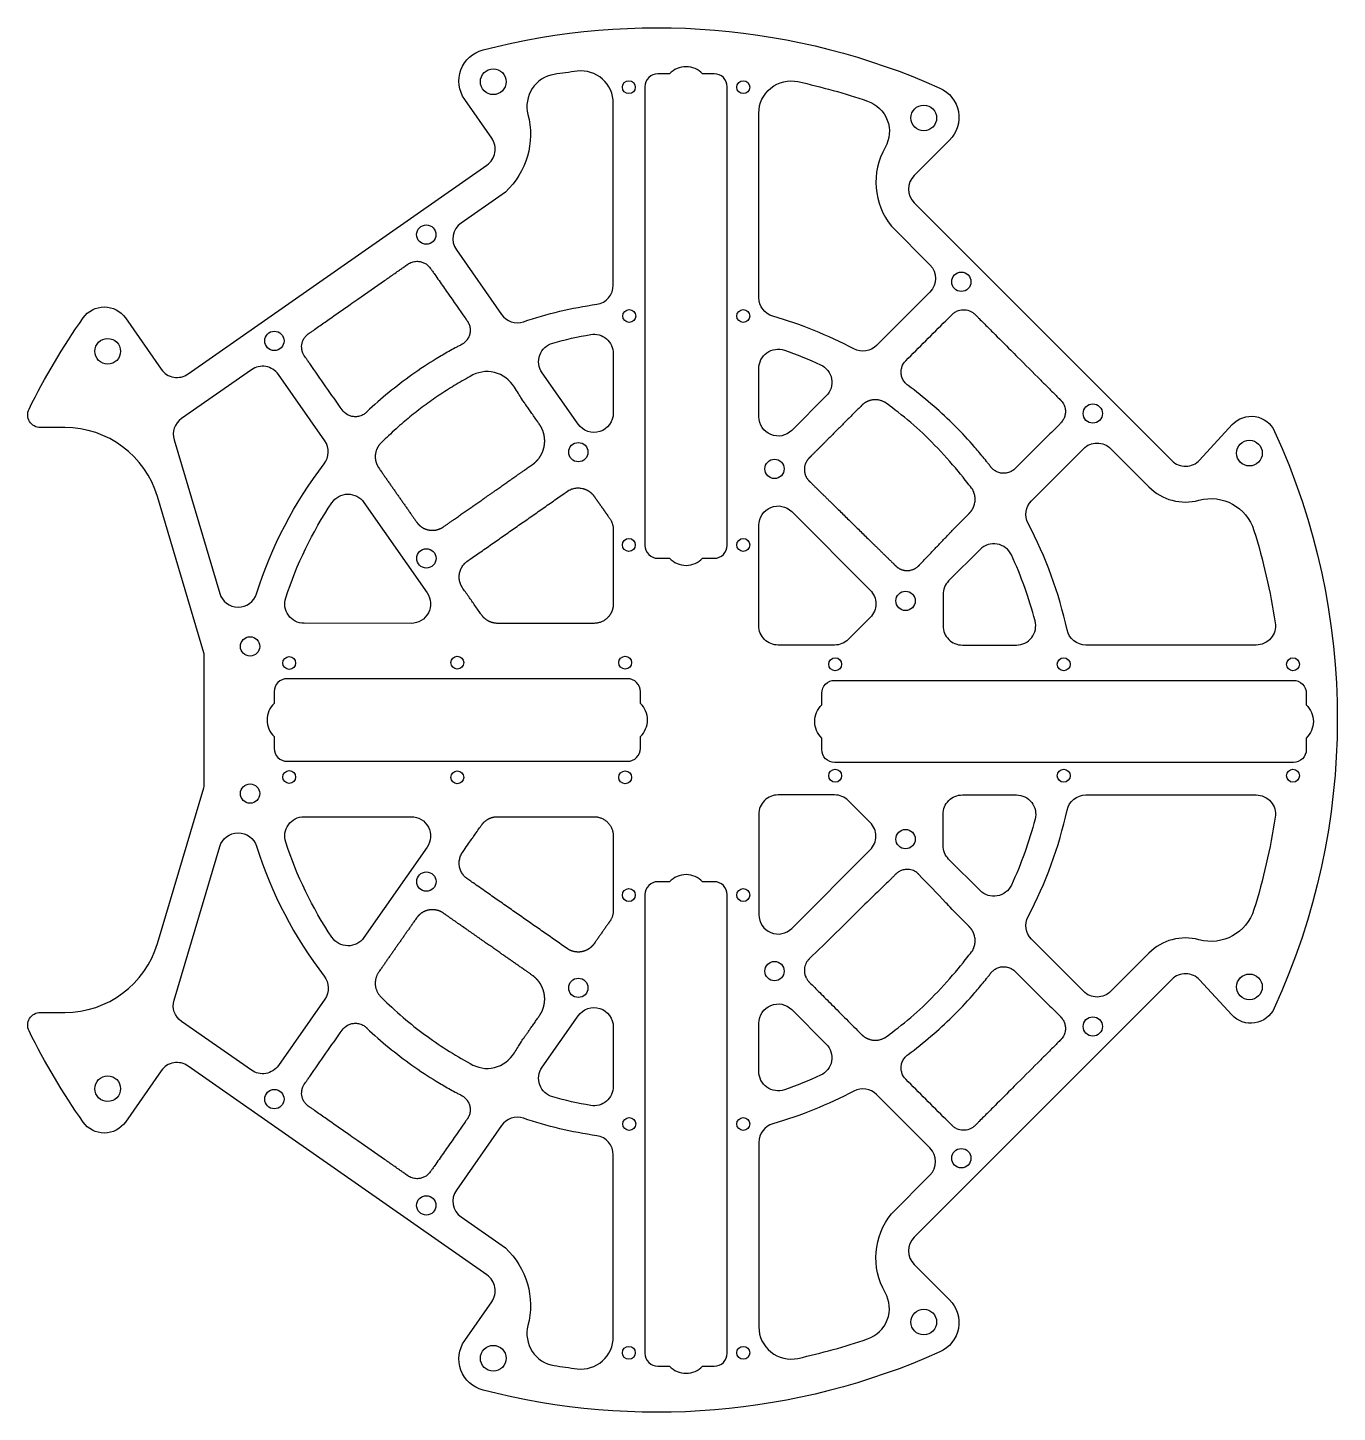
# Model space of a CAD drawing. Header units: millimetres. Extents: x -93 to 111, y -53 to 163.
import ezdxf

# ---------------------------------------------------------------- set-up
doc = ezdxf.new("R2010")
doc.units = ezdxf.units.MM
doc.layers.get('0').update_dxf_attribs({"linetype": 'CONTINUOUS'})

msp = doc.modelspace()

# ---------------------------------------------------------------- linework, layer by layer
for p, q in [((-33.1, 86.99), (-33.1, 86.99)), ((36.88, 6.16), (36.82, 6.21))]:
    msp.add_line(p, q)
for points in [[(-65.21, 44.84), (-65.22, 65.14, 0.072336), (-65.26, 65.42), (-72.48, 89.7, 0.331868), (-86.86, 100.42), (-90.64, 100.42, -0.55659), (-92.43, 103.31, -0.037848), (-84.02, 117.46, -0.520423), (-77.46, 117.45), (-71.9, 109.49, 0.414234), (-67.72, 108.75), (-44.51, 124.97), (-21.31, 141.2, 0.414232), (-20.57, 145.37), (-24.77, 151.38, -0.52292), (-21.92, 159.08, -0.170149), (49.02, 153.16, -0.525806), (50.52, 145.06), (45.04, 139.59, 0.414154), (45.04, 135.35), (85.04, 95.29, 0.426632), (89.37, 95.38), (94.44, 100.89, -0.536354), (101.02, 99.84, -0.217995), (100.95, 10.25, -0.535853), (94.37, 9.2), (89.37, 14.64, 0.426632), (85.04, 14.73), (45.04, -25.33, 0.414154), (45.04, -29.57), (50.52, -35.04, -0.525806), (49.02, -43.14, -0.170149), (-21.92, -49.06, -0.52292), (-24.77, -41.36), (-20.57, -35.36, 0.414232), (-21.31, -31.18), (-44.51, -14.95), (-67.72, 1.27, 0.414234), (-71.9, 0.53), (-77.46, -7.43, -0.520423), (-84.02, -7.44, -0.037848), (-92.43, 6.71, -0.55659), (-90.64, 9.6), (-86.86, 9.6, 0.331868), (-72.48, 20.32), (-65.29, 44.49, 0.088018)], [(-26.06, 128.01), (-19.06, 117.99, 0.33268), (-15.65, 116.87, -0.044975), (-4.26, 119.58, 0.372615), (-1.69, 122.55), (-1.69, 150.81, 0.450512), (-7.3, 155.77, 0.008906), (-10.89, 155.27, 0.442964), (-14.94, 149.07, -0.275449), (-18.44, 137), (-25.32, 132.19, 0.414163)], [(13.99, 155.37), (12.18, 155.37, 0.427806), (7.04, 155.37), (5.23, 155.37, 0.414214), (3.23, 153.37), (3.23, 82.13, 0.414214), (5.23, 80.13), (7.04, 80.13, 0.427806), (12.18, 80.13), (13.99, 80.13, 0.414214), (15.99, 82.13), (15.99, 153.37, 0.414214)], [(23.09, 117.72, -0.334512), (20.91, 120.61), (20.91, 149.26, -0.47933), (26.99, 154.15, -0.027609), (37.79, 151.13, -0.471218), (40.53, 143.92, 0.308082), (41.5, 131.71), (47.49, 125.72, -0.413762), (47.49, 121.48), (39.2, 113.17, -0.329825), (35.67, 112.64, 0.052186)], [(-5.2, 114.87, -0.465095), (-1.69, 111.92), (-1.69, 102.67, -0.73356), (-7.15, 100.95), (-12.74, 108.95, -0.517738), (-11.08, 113.56, -0.024833)], [(20.91, 109.6, -0.515227), (24.89, 112.44, -0.02495), (30.51, 110.18, -0.521671), (31.38, 105.33), (26.04, 99.99, -0.668489), (20.91, 102.11)], [(-46.5, 98.35), (-53.71, 108.67, 0.414262), (-57.89, 109.41), (-68.76, 101.82, 0.323002), (-69.91, 98.5), (-62.82, 74.67, 0.739802), (-57.09, 74.63, -0.08792), (-46.58, 94.8, 0.327381)], [(101.11, 70.1, -0.45937), (98.15, 66.65), (71.71, 66.65, -0.352419), (68.78, 69, 0.067842), (62.73, 85.54, -0.328888), (63.26, 89.06), (71.32, 97.14, -0.414666), (75.57, 97.15), (81.5, 91.21, 0.269565), (89.27, 89.14, -0.404475), (97.81, 84.46, -0.037224)], [(-49.72, 70.04, -0.510088), (-52.57, 73.97, -0.067971), (-45.39, 88.75, -0.528023), (-40.43, 88.8), (-30.61, 74.74, -0.60621), (-33.07, 70.02), (-33.07, 70.02)], [(38.21, 75.18, -0.414214), (38.21, 70.93), (34.8, 67.52, -0.198734), (32.68, 66.65), (23.91, 66.65, -0.414214), (20.91, 69.65), (20.91, 85.25, -0.668427), (26.04, 87.37)], [(52.52, 66.65), (60.92, 66.65, 0.491192), (63.82, 70.4, 0.04495), (60.13, 80.65, 0.521204), (55.29, 81.5), (50.39, 76.6, 0.19869), (49.52, 74.48), (49.52, 69.65, 0.414214)], [(2.52, 50.6), (2.52, 52.44, 0.427806), (2.52, 57.58), (2.52, 59.42, 0.414214), (0.52, 61.42), (-52.36, 61.42, 0.414214), (-54.36, 59.42), (-54.36, 57.58, 0.427806), (-54.36, 52.44), (-54.36, 50.6, 0.414214), (-52.36, 48.6), (0.52, 48.6, 0.414214)], [(105.93, 50.41, -0.414214), (103.93, 48.41), (32.69, 48.41, -0.414214), (30.69, 50.41), (30.69, 52.21, -0.427806), (30.69, 57.36), (30.69, 59.17, -0.414214), (32.69, 61.17), (103.93, 61.17, -0.414214), (105.93, 59.17), (105.93, 57.36, -0.427806), (105.93, 52.21)], [(26.04, 22.65), (38.21, 34.84, 0.414214), (38.21, 39.09), (34.8, 42.5, 0.198734), (32.68, 43.37), (23.91, 43.37, 0.414214), (20.91, 40.37), (20.91, 24.77, 0.668427)], [(50.39, 33.42, -0.19869), (49.52, 35.54), (49.52, 40.37, -0.414214), (52.52, 43.37), (60.92, 43.37, -0.491192), (63.82, 39.62, -0.04495), (60.13, 29.37, -0.521204), (55.29, 28.51)], [(68.78, 41.02, -0.352419), (71.71, 43.37), (98.15, 43.37, -0.45937), (101.11, 39.92, -0.037224), (97.81, 25.56, -0.404475), (89.27, 20.88, 0.269565), (81.5, 18.81), (75.57, 12.87, -0.414666), (71.32, 12.87), (63.26, 20.96, -0.328888), (62.73, 24.48, 0.067842)], [(-45.39, 21.27, -0.067971), (-52.57, 36.04, -0.510088), (-49.72, 39.98), (-33.07, 39.99, -0.606834), (-30.61, 35.28), (-40.43, 21.22, -0.528023)], [(-46.58, 15.22, -0.327381), (-46.5, 11.67), (-53.71, 1.35, -0.414262), (-57.89, 0.61), (-68.76, 8.2, -0.323002), (-69.91, 11.52), (-62.82, 35.35, -0.739802), (-57.09, 35.39, 0.08792)], [(13.99, 29.89), (12.18, 29.89, 0.427806), (7.04, 29.89), (5.23, 29.89, 0.414214), (3.23, 27.89), (3.23, -43.35, 0.414214), (5.23, -45.35), (7.04, -45.35, 0.427806), (12.18, -45.35), (13.99, -45.35, 0.414214), (15.99, -43.35), (15.99, 27.89, 0.414214)], [(20.91, 7.91, -0.668489), (26.04, 10.03), (31.38, 4.68, -0.521671), (30.51, -0.16, -0.02495), (24.89, -2.42, -0.515227), (20.91, 0.42)], [(-1.69, -1.9, -0.465095), (-5.2, -4.85, -0.024833), (-11.08, -3.54, -0.517738), (-12.74, 1.07), (-7.15, 9.07, -0.73356), (-1.69, 7.35)], [(40.53, -33.9, -0.308082), (41.5, -21.69), (47.49, -15.7, 0.413762), (47.49, -11.46), (39.2, -3.15, 0.329825), (35.67, -2.62, -0.052186), (23.09, -7.7, 0.334512), (20.91, -10.59), (20.91, -39.24, 0.47933), (26.99, -44.13, 0.027609), (37.79, -41.11, 0.471218)], [(-18.44, -26.98, -0.275449), (-14.94, -39.05, 0.442964), (-10.89, -45.25, 0.008906), (-7.3, -45.75, 0.450512), (-1.69, -40.79), (-1.69, -12.53, 0.372615), (-4.26, -9.56, -0.044975), (-15.65, -6.85, 0.33268), (-19.06, -7.97), (-26.06, -17.99, 0.414163), (-25.32, -22.17)]]:
    msp.add_lwpolyline(points, format="xyb", close=True)
for centre, radius in [((-20.33, 154.14), 2), ((0.73, 153.29), 1), ((18.49, 153.29), 1), ((46.53, 148.51), 2), ((-30.73, 130.39), 1.5), ((52.36, 123.07), 1.5), ((0.79, 117.75), 1), ((18.49, 117.75), 1), ((-80.21, 112.27), 2), ((-54.33, 113.89), 1.5), ((72.78, 102.61), 1.5), ((-7.12, 96.61), 1.5), ((97.1, 96.46), 2), ((23.35, 94.01), 1.5), ((0.73, 82.2), 1), ((18.49, 82.2), 1), ((-30.72, 80.11), 1.5), ((43.7, 73.51), 1.5), ((-58.1, 66.44), 1.5), ((-52.02, 63.86), 1), ((-25.92, 63.92), 1), ((0.16, 63.92), 1), ((32.77, 63.67), 1), ((68.27, 63.67), 1), ((103.86, 63.67), 1), ((32.77, 46.35), 1), ((68.27, 46.35), 1), ((103.86, 46.35), 1), ((-52.02, 46.15), 1), ((-25.92, 46.1), 1), ((0.16, 46.1), 1), ((-58.1, 43.58), 1.5), ((43.7, 36.51), 1.5), ((-30.72, 29.91), 1.5), ((0.73, 27.82), 1), ((18.49, 27.82), 1), ((23.35, 16.01), 1.5), ((97.1, 13.56), 2), ((-7.12, 13.41), 1.5), ((72.78, 7.41), 1.5), ((-80.21, -2.25), 2), ((-54.33, -3.87), 1.5), ((0.79, -7.73), 1), ((18.49, -7.73), 1), ((52.36, -13.05), 1.5), ((-30.73, -20.37), 1.5), ((46.53, -38.49), 2), ((-20.33, -44.12), 2), ((0.73, -43.27), 1), ((18.49, -43.27), 1)]:
    msp.add_circle(centre, radius)
for centre, start, end in [((-21.3, 104.19), 30.6225, 122.3195), ((-21.3, 5.83), 237.6805, 329.3775)]:
    msp.add_arc(centre, 4.93, start, end)
for points, knots in [([(-41.36, 120.36), (-41.77, 120.08), (-42.17, 119.8), (-43.66, 118.76), (-44.75, 118), (-46.37, 116.86), (-46.92, 116.48), (-47.73, 115.91), (-48, 115.72), (-48.41, 115.43), (-48.55, 115.34), (-48.75, 115.2), (-48.82, 115.15), (-48.92, 115.08), (-48.95, 115.05), (-49, 115.02), (-49.02, 115), (-49.03, 115), (-49.04, 114.99), (-49.06, 114.98), (-49.07, 114.97), (-49.1, 114.95), (-49.12, 114.93), (-49.25, 114.83), (-49.36, 114.73), (-49.51, 114.56), (-49.56, 114.5), (-49.79, 114.18), (-49.94, 113.88), (-50.1, 113.22), (-50.11, 112.88), (-50.03, 112.36), (-49.97, 112.17), (-49.87, 111.91), (-49.83, 111.83), (-49.76, 111.71), (-49.74, 111.67), (-49.7, 111.61), (-49.69, 111.59), (-49.67, 111.57), (-49.67, 111.56), (-49.66, 111.54), (-49.65, 111.54), (-49.65, 111.53), (-49.65, 111.53), (-49.65, 111.53), (-49.64, 111.53), (-49.64, 111.52), (-49.65, 111.53), (-49.57, 111.42), (-49.51, 111.33), (-49.35, 111.11), (-49.26, 110.97), (-49.05, 110.68), (-48.94, 110.52), (-47.16, 107.97), (-45.48, 105.57), (-43.81, 103.17), (-43.59, 102.87), (-43.29, 102.59), (-42.78, 102.32), (-42.61, 102.25), (-42.26, 102.15), (-42.08, 102.12), (-41.69, 102.1), (-41.47, 102.11), (-41.03, 102.2), (-40.8, 102.28), (-40.49, 102.45), (-40.39, 102.51), (-40.26, 102.61), (-40.21, 102.64), (-40.14, 102.7), (-40.12, 102.71), (-40.09, 102.74), (-40.08, 102.75), (-40.07, 102.77), (-40.06, 102.77), (-40.05, 102.78), (-40.05, 102.78), (-40.05, 102.78), (-40.04, 102.79), (-40.04, 102.79), (-40.04, 102.79), (-40.04, 102.79), (-40.04, 102.79), (-40.04, 102.79), (-40.03, 102.8), (-40, 102.83), (-39.97, 102.86), (-37.76, 104.94), (-35.42, 106.86), (-31.72, 109.49), (-30.46, 110.32), (-28.53, 111.5), (-27.88, 111.88), (-26.9, 112.44), (-26.57, 112.62), (-26.07, 112.89), (-25.91, 112.98), (-25.66, 113.11), (-25.57, 113.15), (-25.45, 113.22), (-25.41, 113.24), (-25.35, 113.27), (-25.33, 113.28), (-25.28, 113.31), (-25.26, 113.32), (-25.26, 113.32), (-25.26, 113.32), (-25.25, 113.32), (-25.25, 113.32), (-25.25, 113.33), (-25.24, 113.33), (-25.23, 113.33), (-25.23, 113.34), (-25.21, 113.34), (-25.2, 113.35), (-25.15, 113.38), (-25.11, 113.4), (-24.91, 113.53), (-24.77, 113.65), (-24.57, 113.84), (-24.51, 113.91), (-24.33, 114.15), (-24.22, 114.32), (-24.05, 114.69), (-23.99, 114.88), (-23.91, 115.33), (-23.9, 115.6), (-23.96, 116.07), (-24.01, 116.26), (-24.12, 116.54), (-24.17, 116.63), (-24.24, 116.76), (-24.26, 116.81), (-24.3, 116.87), (-24.31, 116.89), (-24.33, 116.92), (-24.34, 116.93), (-24.35, 116.95), (-24.35, 116.95), (-24.36, 116.96), (-24.36, 116.96), (-24.36, 116.96), (-24.36, 116.97), (-24.36, 116.97), (-24.36, 116.97), (-24.37, 116.97), (-24.38, 116.98), (-24.4, 117.02), (-24.42, 117.05), (-24.48, 117.13), (-24.51, 117.18), (-24.6, 117.3), (-24.65, 117.38), (-25.61, 118.74), (-26.51, 120.03), (-27.86, 121.96), (-28.31, 122.61), (-28.98, 123.57), (-29.21, 123.89), (-29.54, 124.38), (-29.66, 124.54), (-29.82, 124.78), (-29.88, 124.86), (-29.97, 124.98), (-29.99, 125.02), (-30.04, 125.08), (-30.05, 125.1), (-30.08, 125.14), (-30.1, 125.18), (-30.11, 125.18), (-30.11, 125.18), (-30.11, 125.19), (-30.11, 125.19), (-30.11, 125.19), (-30.12, 125.2), (-30.18, 125.29), (-30.25, 125.37), (-30.36, 125.49), (-30.4, 125.53), (-30.58, 125.7), (-30.73, 125.81), (-30.98, 125.96), (-31.06, 126), (-31.32, 126.11), (-31.5, 126.17), (-31.85, 126.24), (-32.03, 126.25), (-32.46, 126.24), (-32.71, 126.2), (-33.06, 126.08), (-33.17, 126.04), (-33.33, 125.95), (-33.39, 125.92), (-33.46, 125.88), (-33.49, 125.86), (-33.53, 125.84), (-33.54, 125.83), (-33.56, 125.82), (-33.56, 125.81), (-33.57, 125.81), (-33.58, 125.8), (-33.58, 125.8), (-33.58, 125.8), (-33.61, 125.78), (-33.62, 125.77), (-33.67, 125.74), (-33.71, 125.71), (-33.84, 125.62), (-33.94, 125.55), (-34.2, 125.37), (-34.38, 125.25), (-34.71, 125.01), (-34.87, 124.9), (-35.3, 124.6), (-35.56, 124.42), (-36.28, 123.91), (-36.74, 123.59), (-38.59, 122.3), (-39.97, 121.33), (-41.36, 120.36)], [-9.501876, -9.501876, -9.501876, -9.501876, -9.343822, -9.343822, -8.918616, -8.918616, -8.706013, -8.706013, -8.599712, -8.599712, -8.546561, -8.546561, -8.519985, -8.519985, -8.506698, -8.506698, -8.500309, -8.500309, -8.49054, -8.49054, -8.470138, -8.470138, -8.437216, -8.437216, -8.253547, -8.253547, -8.161712, -8.161712, -7.778322, -7.778322, -7.394933, -7.394933, -7.162873, -7.162873, -7.046844, -7.046844, -6.988829, -6.988829, -6.959822, -6.959822, -6.945318, -6.945318, -6.938066, -6.938066, -6.93444, -6.93444, -6.932627, -6.932627, -6.930814, -6.930814, -6.920058, -6.920058, -6.903727, -6.903727, -6.884682, -6.884682, -6.59633, -6.59633, -6.59633, -6.132013, -6.132013, -5.912337, -5.912337, -5.69266, -5.69266, -5.431786, -5.431786, -5.154674, -5.154674, -5.016119, -5.016119, -4.946841, -4.946841, -4.912202, -4.912202, -4.894882, -4.894882, -4.886223, -4.886223, -4.881893, -4.881893, -4.879728, -4.879728, -4.878645, -4.878645, -4.878104, -4.878104, -4.877563, -4.877563, -4.876011, -4.876011, -4.738274, -4.738274, -4.669406, -4.669406, -4.634971, -4.634971, -4.617754, -4.617754, -4.609146, -4.609146, -4.604841, -4.604841, -4.602689, -4.602689, -4.601613, -4.601613, -4.600537, -4.600537, -4.599855, -4.599855, -4.596935, -4.596935, -4.592313, -4.592313, -4.58314, -4.58314, -4.571743, -4.571743, -4.509242, -4.509242, -4.289407, -4.289407, -4.179489, -4.179489, -3.937893, -3.937893, -3.696297, -3.696297, -3.377514, -3.377514, -3.13853, -3.13853, -3.019038, -3.019038, -2.959292, -2.959292, -2.929419, -2.929419, -2.914482, -2.914482, -2.907014, -2.907014, -2.90328, -2.90328, -2.901413, -2.901413, -2.900479, -2.900479, -2.899546, -2.899546, -2.895945, -2.895945, -2.89007, -2.89007, -2.88093, -2.88093, -2.725932, -2.725932, -2.648433, -2.648433, -2.609684, -2.609684, -2.590309, -2.590309, -2.580622, -2.580622, -2.575778, -2.575778, -2.573356, -2.573356, -2.570934, -2.570934, -2.569724, -2.569724, -2.566544, -2.566544, -2.560713, -2.560713, -2.428839, -2.428839, -2.362902, -2.362902, -2.138335, -2.138335, -2.026051, -2.026051, -1.804454, -1.804454, -1.582856, -1.582856, -1.290978, -1.290978, -1.14504, -1.14504, -1.07207, -1.07207, -1.035585, -1.035585, -1.017343, -1.017343, -1.008222, -1.008222, -1.003661, -1.003661, -0.999101, -0.999101, -0.993364, -0.993364, -0.979513, -0.979513, -0.942681, -0.942681, -0.876219, -0.876219, -0.813424, -0.813424, -0.712587, -0.712587, -0.535472, -0.535472, 0, 0, 0, 0]), ([(61.1, 111.38), (60.75, 111.73), (60.4, 112.08), (59.12, 113.37), (58.18, 114.3), (56.77, 115.71), (56.31, 116.18), (55.6, 116.88), (55.37, 117.12), (55.02, 117.47), (54.9, 117.59), (54.73, 117.76), (54.67, 117.82), (54.58, 117.91), (54.55, 117.94), (54.51, 117.98), (54.49, 118), (54.48, 118.01), (54.48, 118.01), (54.46, 118.03), (54.45, 118.04), (54.42, 118.07), (54.4, 118.08), (54.28, 118.19), (54.16, 118.28), (53.97, 118.4), (53.9, 118.44), (53.55, 118.61), (53.22, 118.71), (52.55, 118.75), (52.21, 118.7), (51.71, 118.53), (51.53, 118.44), (51.3, 118.29), (51.22, 118.24), (51.12, 118.15), (51.08, 118.12), (51.03, 118.08), (51.02, 118.06), (50.99, 118.04), (50.98, 118.03), (50.97, 118.02), (50.97, 118.02), (50.96, 118.01), (50.96, 118.01), (50.96, 118.01), (50.96, 118.01), (50.95, 118), (50.96, 118.01), (50.87, 117.92), (50.79, 117.84), (50.6, 117.64), (50.48, 117.53), (50.22, 117.27), (50.09, 117.14), (47.88, 114.94), (45.81, 112.87), (43.74, 110.81), (43.48, 110.54), (43.26, 110.2), (43.08, 109.65), (43.04, 109.47), (43.01, 109.1), (43.01, 108.92), (43.05, 108.54), (43.11, 108.32), (43.27, 107.9), (43.39, 107.69), (43.6, 107.42), (43.68, 107.33), (43.8, 107.21), (43.85, 107.17), (43.91, 107.12), (43.93, 107.1), (43.97, 107.07), (43.98, 107.06), (43.99, 107.05), (44, 107.05), (44.01, 107.04), (44.01, 107.04), (44.01, 107.03), (44.02, 107.03), (44.02, 107.03), (44.02, 107.03), (44.02, 107.03), (44.02, 107.03), (44.02, 107.03), (44.03, 107.02), (44.07, 106.99), (44.1, 106.97), (46.53, 105.15), (48.83, 103.18), (52.06, 100), (53.1, 98.9), (54.6, 97.21), (55.08, 96.63), (55.8, 95.76), (56.04, 95.47), (56.39, 95.03), (56.51, 94.88), (56.68, 94.66), (56.74, 94.58), (56.83, 94.47), (56.85, 94.43), (56.9, 94.38), (56.91, 94.36), (56.94, 94.32), (56.96, 94.3), (56.96, 94.3), (56.96, 94.3), (56.96, 94.3), (56.96, 94.3), (56.96, 94.29), (56.97, 94.29), (56.97, 94.28), (56.98, 94.27), (56.99, 94.26), (56.99, 94.25), (57.03, 94.21), (57.07, 94.17), (57.22, 94), (57.36, 93.87), (57.59, 93.72), (57.67, 93.67), (57.93, 93.53), (58.12, 93.45), (58.51, 93.35), (58.71, 93.33), (59.17, 93.32), (59.44, 93.36), (59.89, 93.5), (60.07, 93.59), (60.33, 93.74), (60.41, 93.8), (60.53, 93.89), (60.56, 93.92), (60.62, 93.97), (60.64, 93.99), (60.66, 94.01), (60.67, 94.02), (60.69, 94.04), (60.69, 94.04), (60.7, 94.05), (60.7, 94.05), (60.7, 94.05), (60.7, 94.05), (60.7, 94.05), (60.7, 94.05), (60.71, 94.06), (60.72, 94.07), (60.75, 94.1), (60.78, 94.13), (60.84, 94.19), (60.89, 94.24), (60.99, 94.34), (61.06, 94.41), (62.24, 95.58), (63.35, 96.69), (65.02, 98.36), (65.57, 98.91), (66.41, 99.75), (66.69, 100.02), (67.1, 100.44), (67.24, 100.58), (67.45, 100.79), (67.52, 100.86), (67.62, 100.96), (67.66, 101), (67.71, 101.05), (67.73, 101.07), (67.76, 101.1), (67.8, 101.13), (67.8, 101.13), (67.8, 101.14), (67.8, 101.14), (67.8, 101.14), (67.81, 101.14), (67.81, 101.15), (67.89, 101.23), (67.96, 101.31), (68.06, 101.44), (68.09, 101.49), (68.22, 101.69), (68.31, 101.86), (68.41, 102.13), (68.44, 102.22), (68.5, 102.49), (68.53, 102.67), (68.53, 103.04), (68.52, 103.22), (68.43, 103.64), (68.35, 103.87), (68.17, 104.2), (68.11, 104.3), (68, 104.45), (67.96, 104.49), (67.9, 104.56), (67.88, 104.59), (67.85, 104.62), (67.84, 104.63), (67.82, 104.64), (67.82, 104.65), (67.81, 104.66), (67.81, 104.66), (67.8, 104.67), (67.8, 104.67), (67.78, 104.69), (67.77, 104.7), (67.72, 104.75), (67.69, 104.78), (67.58, 104.89), (67.5, 104.97), (67.27, 105.2), (67.12, 105.35), (66.83, 105.64), (66.69, 105.78), (66.32, 106.15), (66.1, 106.37), (65.48, 107), (65.08, 107.39), (63.49, 108.99), (62.29, 110.18), (61.1, 111.38)], [-9.501876, -9.501876, -9.501876, -9.501876, -9.343822, -9.343822, -8.918616, -8.918616, -8.706013, -8.706013, -8.599712, -8.599712, -8.546561, -8.546561, -8.519985, -8.519985, -8.506698, -8.506698, -8.500309, -8.500309, -8.49054, -8.49054, -8.470138, -8.470138, -8.437216, -8.437216, -8.253547, -8.253547, -8.161712, -8.161712, -7.778322, -7.778322, -7.394933, -7.394933, -7.162873, -7.162873, -7.046844, -7.046844, -6.988829, -6.988829, -6.959822, -6.959822, -6.945318, -6.945318, -6.938066, -6.938066, -6.93444, -6.93444, -6.932627, -6.932627, -6.930814, -6.930814, -6.920058, -6.920058, -6.903727, -6.903727, -6.884682, -6.884682, -6.59633, -6.59633, -6.59633, -6.132013, -6.132013, -5.912337, -5.912337, -5.69266, -5.69266, -5.431786, -5.431786, -5.154674, -5.154674, -5.016119, -5.016119, -4.946841, -4.946841, -4.912202, -4.912202, -4.894882, -4.894882, -4.886223, -4.886223, -4.881893, -4.881893, -4.879728, -4.879728, -4.878645, -4.878645, -4.878104, -4.878104, -4.877563, -4.877563, -4.876011, -4.876011, -4.738274, -4.738274, -4.669406, -4.669406, -4.634971, -4.634971, -4.617754, -4.617754, -4.609146, -4.609146, -4.604841, -4.604841, -4.602689, -4.602689, -4.601613, -4.601613, -4.600537, -4.600537, -4.599855, -4.599855, -4.596935, -4.596935, -4.592313, -4.592313, -4.58314, -4.58314, -4.571743, -4.571743, -4.509242, -4.509242, -4.289407, -4.289407, -4.179489, -4.179489, -3.937893, -3.937893, -3.696297, -3.696297, -3.377514, -3.377514, -3.13853, -3.13853, -3.019038, -3.019038, -2.959292, -2.959292, -2.929419, -2.929419, -2.914482, -2.914482, -2.907014, -2.907014, -2.90328, -2.90328, -2.901413, -2.901413, -2.900479, -2.900479, -2.899546, -2.899546, -2.895945, -2.895945, -2.89007, -2.89007, -2.88093, -2.88093, -2.725932, -2.725932, -2.648433, -2.648433, -2.609684, -2.609684, -2.590309, -2.590309, -2.580622, -2.580622, -2.575778, -2.575778, -2.573356, -2.573356, -2.570934, -2.570934, -2.569724, -2.569724, -2.566544, -2.566544, -2.560713, -2.560713, -2.428839, -2.428839, -2.362902, -2.362902, -2.138335, -2.138335, -2.026051, -2.026051, -1.804454, -1.804454, -1.582856, -1.582856, -1.290978, -1.290978, -1.14504, -1.14504, -1.07207, -1.07207, -1.035585, -1.035585, -1.017343, -1.017343, -1.008222, -1.008222, -1.003661, -1.003661, -0.999101, -0.999101, -0.993364, -0.993364, -0.979513, -0.979513, -0.942681, -0.942681, -0.876219, -0.876219, -0.813424, -0.813424, -0.712587, -0.712587, -0.535472, -0.535472, 0, 0, 0, 0]), ([(36.88, 103.86), (36.48, 103.46), (35.68, 102.66), (34.68, 101.66), (33.88, 100.86), (33.28, 100.26), (32.68, 99.66), (32.09, 99.06), (31.59, 98.56), (31.19, 98.16), (30.89, 97.86), (30.59, 97.56), (30.29, 97.26), (29.99, 96.96), (29.74, 96.71), (29.54, 96.51), (29.39, 96.36), (29.24, 96.21), (29.12, 96.09), (29.02, 95.99), (28.94, 95.91), (28.87, 95.84), (28.81, 95.78), (28.76, 95.73), (28.73, 95.7), (28.71, 95.68), (28.69, 95.66), (28.67, 95.64), (28.65, 95.62), (28.62, 95.59), (28.59, 95.56), (28.56, 95.51), (28.51, 95.46), (28.47, 95.41), (28.42, 95.33), (28.36, 95.24), (28.29, 95.12), (28.22, 95), (28.17, 94.87), (28.12, 94.74), (28.08, 94.61), (28.04, 94.47), (28.01, 94.34), (27.99, 94.2), (27.98, 94.07), (27.98, 93.93), (27.98, 93.82), (27.99, 93.73), (27.99, 93.64), (28.01, 93.48), (28.05, 93.3), (28.11, 93.13), (28.15, 93), (28.21, 92.87), (28.27, 92.75), (28.34, 92.62), (28.4, 92.53), (28.45, 92.45), (28.49, 92.4), (28.53, 92.34), (28.58, 92.29), (28.61, 92.25), (28.65, 92.22), (28.67, 92.19), (28.69, 92.17), (28.71, 92.15), (28.73, 92.13), (28.74, 92.12), (28.77, 92.09), (28.8, 92.06), (28.85, 92.01), (28.91, 91.95), (28.99, 91.88), (29.08, 91.79), (29.2, 91.67), (29.36, 91.51), (29.54, 91.33), (29.73, 91.15), (29.91, 90.97), (30.16, 90.73), (30.46, 90.43), (30.83, 90.07), (31.2, 89.71), (31.57, 89.34), (32.06, 88.86), (32.68, 88.26), (33.42, 87.54), (34.15, 86.81), (34.89, 86.09), (35.63, 85.37), (36.37, 84.64), (37.11, 83.92), (37.84, 83.19), (38.46, 82.59), (38.95, 82.11), (39.32, 81.75), (39.69, 81.39), (40.06, 81.02), (40.43, 80.66), (40.74, 80.36), (40.98, 80.12), (41.17, 79.94), (41.35, 79.76), (41.54, 79.58), (41.69, 79.43), (41.81, 79.31), (41.9, 79.22), (42, 79.13), (42.07, 79.05), (42.14, 78.99), (42.17, 78.95), (42.2, 78.92), (42.22, 78.91), (42.24, 78.89), (42.26, 78.87), (42.28, 78.85), (42.31, 78.82), (42.36, 78.78), (42.41, 78.74), (42.47, 78.7), (42.54, 78.65), (42.64, 78.58), (42.75, 78.51), (42.86, 78.46), (42.98, 78.41), (43.11, 78.35), (43.27, 78.31), (43.4, 78.27), (43.51, 78.25), (43.6, 78.24), (43.69, 78.23), (43.81, 78.22), (43.93, 78.21), (44.04, 78.21), (44.14, 78.22), (44.24, 78.23), (44.36, 78.25), (44.53, 78.28), (44.7, 78.33), (44.88, 78.39), (45, 78.45), (45.13, 78.51), (45.25, 78.58), (45.36, 78.65), (45.48, 78.73), (45.56, 78.8), (45.63, 78.86), (45.67, 78.9), (45.7, 78.93), (45.72, 78.95), (45.74, 78.97), (45.75, 78.98), (45.77, 79), (45.79, 79.02), (45.81, 79.05), (45.85, 79.09), (45.89, 79.13), (45.97, 79.21), (46.06, 79.3), (46.16, 79.41), (46.27, 79.53), (46.38, 79.64), (46.52, 79.79), (46.7, 79.98), (46.92, 80.2), (47.2, 80.5), (47.56, 80.88), (47.99, 81.33), (48.42, 81.78), (48.85, 82.23), (49.21, 82.61), (49.5, 82.91), (49.71, 83.13), (49.93, 83.36), (50.16, 83.6), (50.42, 83.88), (50.76, 84.23), (51.22, 84.7), (51.83, 85.32), (52.63, 86.14), (53.23, 86.75), (53.57, 87.1)], [-4.958874, -4.958874, -4.958874, -4.958874, -4.78937, -4.619866, -4.535114, -4.450362, -4.365609, -4.280857, -4.196105, -4.153729, -4.111353, -4.068977, -4.026601, -3.984225, -3.941849, -3.920661, -3.899473, -3.878285, -3.857097, -3.846503, -3.835909, -3.825315, -3.814721, -3.809296, -3.804731, -3.802253, -3.800582, -3.797235, -3.793879, -3.790515, -3.787143, -3.780377, -3.773583, -3.766762, -3.759918, -3.746172, -3.732362, -3.718508, -3.704633, -3.690758, -3.676903, -3.663089, -3.649338, -3.635691, -3.622175, -3.608725, -3.595275, -3.588528, -3.581757, -3.568134, -3.540641, -3.526804, -3.512939, -3.499064, -3.485198, -3.471365, -3.457585, -3.450722, -3.443879, -3.437061, -3.430268, -3.423503, -3.420133, -3.41677, -3.413415, -3.410069, -3.408432, -3.407303, -3.404161, -3.397702, -3.391242, -3.384783, -3.371863, -3.358944, -3.346025, -3.320187, -3.294349, -3.268511, -3.242672, -3.216834, -3.165158, -3.113481, -3.061805, -3.010129, -2.958452, -2.855099, -2.751746, -2.648394, -2.545041, -2.441688, -2.338335, -2.234982, -2.131629, -2.028277, -1.9766, -1.924924, -1.873247, -1.821571, -1.769894, -1.718218, -1.69238, -1.666542, -1.640703, -1.614865, -1.589027, -1.576108, -1.563189, -1.55027, -1.537351, -1.530891, -1.524431, -1.520728, -1.519057, -1.517383, -1.514031, -1.51067, -1.5073, -1.500539, -1.493749, -1.486932, -1.480093, -1.466354, -1.452548, -1.438697, -1.43176, -1.410948, -1.39709, -1.383271, -1.369511, -1.36266, -1.355833, -1.342283, -1.328825, -1.318749, -1.308657, -1.298518, -1.288306, -1.274601, -1.246999, -1.233134, -1.219257, -1.205388, -1.191548, -1.177759, -1.164042, -1.150417, -1.143645, -1.136902, -1.133542, -1.130191, -1.128519, -1.126849, -1.12577, -1.121704, -1.117811, -1.113917, -1.10613, -1.098342, -1.082768, -1.067193, -1.051619, -1.036044, -1.02047, -0.989321, -0.958171, -0.927022, -0.864724, -0.802426, -0.740127, -0.677829, -0.615531, -0.584382, -0.553233, -0.522084, -0.490324, -0.453679, -0.406518, -0.343205, -0.258105, -0.145581, 0, 0, 0, 0]), ([(53.57, 22.92), (50.94, 25.6), (49.05, 27.58), (47.17, 29.55), (45.77, 31.02), (45.76, 31.03), (45.75, 31.03), (45.75, 31.04), (45.75, 31.04), (45.74, 31.05), (45.73, 31.06), (45.71, 31.08), (45.7, 31.09), (45.66, 31.12), (45.64, 31.15), (45.56, 31.22), (45.51, 31.26), (45.34, 31.38), (45.23, 31.46), (44.85, 31.65), (44.58, 31.74), (44.09, 31.81), (43.87, 31.81), (43.43, 31.76), (43.21, 31.7), (42.91, 31.58), (42.82, 31.54), (42.57, 31.4), (42.41, 31.29), (42.25, 31.14), (42.23, 31.13), (42.21, 31.11), (42.21, 31.1), (42.2, 31.09), (42.2, 31.09), (42.19, 31.08), (42.13, 31.03), (42.03, 30.93), (41.83, 30.73), (41.45, 30.36), (40.71, 29.63), (39.21, 28.17), (35.15, 24.19), (31.52, 20.62), (28.73, 17.89), (28.73, 17.89), (28.72, 17.88), (28.72, 17.88), (28.71, 17.87), (28.7, 17.86), (28.68, 17.84), (28.67, 17.83), (28.64, 17.79), (28.61, 17.77), (28.54, 17.68), (28.49, 17.63), (28.37, 17.45), (28.29, 17.32), (28.1, 16.92), (28.02, 16.62), (27.97, 16.13), (27.98, 15.92), (28.04, 15.51), (28.1, 15.3), (28.22, 15.04), (28.25, 14.96), (28.37, 14.76), (28.46, 14.63), (28.6, 14.45), (28.65, 14.39), (28.71, 14.34), (28.76, 14.29), (29.32, 13.72), (30.46, 12.59), (33.13, 9.91), (35.28, 7.76), (36.82, 6.21)], [3.162807, 3.162807, 3.162807, 3.162807, 3.350951, 3.883578, 3.883578, 3.886173, 3.886173, 3.888768, 3.893959, 3.893959, 3.90434, 3.90434, 3.925103, 3.925103, 3.966629, 3.966629, 4.04968, 4.04968, 4.215782, 4.215782, 4.547987, 4.547987, 4.815947, 4.815947, 5.083908, 5.083908, 5.199287, 5.199287, 5.430047, 5.430047, 5.459715, 5.459715, 5.466492, 5.46978, 5.46978, 5.471265, 5.471265, 5.481661, 5.493541, 5.517303, 5.564826, 5.659872, 5.849963, 6.469331, 6.469331, 6.472143, 6.472143, 6.47765, 6.47765, 6.488663, 6.488663, 6.510691, 6.510691, 6.554745, 6.554745, 6.642854, 6.642854, 6.819073, 6.819073, 7.17151, 7.17151, 7.42327, 7.42327, 7.675031, 7.675031, 7.76866, 7.76866, 7.955919, 7.955919, 8.048706, 8.048706, 8.053794, 8.053794, 8.126558, 8.209716, 8.42106, 8.42106, 8.42106, 8.42106]), ([(61.1, -1.36), (62.29, -0.16), (63.49, 1.03), (65.08, 2.63), (65.48, 3.02), (66.1, 3.65), (66.32, 3.87), (66.69, 4.24), (66.83, 4.38), (67.12, 4.67), (67.27, 4.82), (67.5, 5.05), (67.58, 5.13), (67.69, 5.24), (67.72, 5.27), (67.77, 5.32), (67.78, 5.33), (67.8, 5.35), (67.8, 5.35), (67.81, 5.36), (67.81, 5.36), (67.82, 5.37), (67.82, 5.37), (67.84, 5.39), (67.85, 5.4), (67.88, 5.43), (67.9, 5.46), (67.96, 5.52), (68, 5.57), (68.11, 5.72), (68.17, 5.82), (68.35, 6.15), (68.43, 6.38), (68.52, 6.8), (68.53, 6.98), (68.53, 7.35), (68.5, 7.53), (68.44, 7.8), (68.41, 7.89), (68.31, 8.16), (68.22, 8.33), (68.09, 8.53), (68.06, 8.58), (67.96, 8.71), (67.89, 8.79), (67.81, 8.87), (67.81, 8.87), (67.8, 8.88), (67.8, 8.88), (67.8, 8.88), (67.8, 8.88), (67.8, 8.89), (67.76, 8.92), (67.73, 8.95), (67.71, 8.97), (67.66, 9.02), (67.62, 9.06), (67.52, 9.16), (67.45, 9.23), (67.24, 9.44), (67.1, 9.58), (66.69, 10), (66.41, 10.27), (65.57, 11.11), (65.02, 11.66), (63.35, 13.33), (62.24, 14.44), (61.06, 15.61), (60.99, 15.68), (60.89, 15.78), (60.84, 15.83), (60.78, 15.89), (60.75, 15.92), (60.72, 15.95), (60.71, 15.96), (60.7, 15.97), (60.7, 15.97), (60.7, 15.97), (60.7, 15.97), (60.7, 15.97), (60.7, 15.97), (60.69, 15.98), (60.69, 15.98), (60.67, 16), (60.66, 16.01), (60.64, 16.03), (60.62, 16.05), (60.56, 16.1), (60.53, 16.13), (60.41, 16.22), (60.33, 16.28), (60.07, 16.43), (59.89, 16.52), (59.44, 16.66), (59.17, 16.7), (58.71, 16.69), (58.51, 16.67), (58.12, 16.57), (57.93, 16.49), (57.67, 16.35), (57.59, 16.3), (57.36, 16.14), (57.22, 16.02), (57.07, 15.85), (57.03, 15.81), (56.99, 15.77), (56.99, 15.76), (56.98, 15.75), (56.97, 15.74), (56.97, 15.73), (56.96, 15.73), (56.96, 15.72), (56.96, 15.72), (56.96, 15.72), (56.96, 15.72), (56.96, 15.72), (56.94, 15.7), (56.91, 15.66), (56.9, 15.64), (56.85, 15.58), (56.83, 15.55), (56.74, 15.44), (56.68, 15.36), (56.51, 15.14), (56.39, 14.99), (56.04, 14.55), (55.8, 14.26), (55.08, 13.39), (54.6, 12.81), (53.1, 11.12), (52.06, 10.02), (48.83, 6.84), (46.53, 4.86), (44.1, 3.05), (44.07, 3.03), (44.03, 3), (44.02, 2.99), (44.02, 2.99), (44.02, 2.99), (44.02, 2.99), (44.02, 2.99), (44.02, 2.99), (44.01, 2.99), (44.01, 2.98), (44.01, 2.98), (44, 2.97), (43.99, 2.97), (43.98, 2.96), (43.97, 2.95), (43.93, 2.92), (43.91, 2.9), (43.85, 2.85), (43.8, 2.81), (43.68, 2.69), (43.6, 2.6), (43.39, 2.33), (43.27, 2.12), (43.11, 1.7), (43.05, 1.48), (43.01, 1.09), (43.01, 0.92), (43.04, 0.55), (43.08, 0.37), (43.26, -0.18), (43.48, -0.52), (43.74, -0.79), (45.81, -2.85), (47.88, -4.92), (50.09, -7.12), (50.22, -7.25), (50.48, -7.51), (50.6, -7.63), (50.79, -7.82), (50.87, -7.9), (50.96, -7.99), (50.95, -7.98), (50.96, -7.99), (50.96, -7.99), (50.96, -7.99), (50.96, -7.99), (50.97, -8), (50.97, -8), (50.98, -8.01), (50.99, -8.02), (51.02, -8.04), (51.03, -8.06), (51.08, -8.1), (51.12, -8.13), (51.22, -8.22), (51.3, -8.27), (51.53, -8.42), (51.71, -8.51), (52.21, -8.68), (52.55, -8.73), (53.22, -8.69), (53.55, -8.59), (53.9, -8.42), (53.97, -8.38), (54.16, -8.26), (54.28, -8.17), (54.4, -8.06), (54.42, -8.05), (54.45, -8.02), (54.46, -8.01), (54.48, -7.99), (54.48, -7.99), (54.49, -7.98), (54.51, -7.96), (54.55, -7.92), (54.58, -7.89), (54.67, -7.8), (54.73, -7.74), (54.9, -7.57), (55.02, -7.45), (55.37, -7.1), (55.6, -6.86), (56.31, -6.16), (56.77, -5.69), (58.18, -4.28), (59.12, -3.35), (60.4, -2.06), (60.75, -1.71), (61.1, -1.36)], [0, 0, 0, 0, 0.535472, 0.535472, 0.712587, 0.712587, 0.813424, 0.813424, 0.876219, 0.876219, 0.942681, 0.942681, 0.979513, 0.979513, 0.993364, 0.993364, 0.999101, 0.999101, 1.003661, 1.003661, 1.008222, 1.008222, 1.017343, 1.017343, 1.035585, 1.035585, 1.07207, 1.07207, 1.14504, 1.14504, 1.290978, 1.290978, 1.582856, 1.582856, 1.804454, 1.804454, 2.026051, 2.026051, 2.138335, 2.138335, 2.362902, 2.362902, 2.428839, 2.428839, 2.560713, 2.560713, 2.566544, 2.566544, 2.569724, 2.569724, 2.570934, 2.570934, 2.573356, 2.573356, 2.575778, 2.575778, 2.580622, 2.580622, 2.590309, 2.590309, 2.609684, 2.609684, 2.648433, 2.648433, 2.725932, 2.725932, 2.88093, 2.88093, 2.89007, 2.89007, 2.895945, 2.895945, 2.899546, 2.899546, 2.900479, 2.900479, 2.901413, 2.901413, 2.90328, 2.90328, 2.907014, 2.907014, 2.914482, 2.914482, 2.929419, 2.929419, 2.959292, 2.959292, 3.019038, 3.019038, 3.13853, 3.13853, 3.377514, 3.377514, 3.696297, 3.696297, 3.937893, 3.937893, 4.179489, 4.179489, 4.289407, 4.289407, 4.509242, 4.509242, 4.571743, 4.571743, 4.58314, 4.58314, 4.592313, 4.592313, 4.596935, 4.596935, 4.599855, 4.599855, 4.600537, 4.600537, 4.601613, 4.601613, 4.602689, 4.602689, 4.604841, 4.604841, 4.609146, 4.609146, 4.617754, 4.617754, 4.634971, 4.634971, 4.669406, 4.669406, 4.738274, 4.738274, 4.876011, 4.876011, 4.877563, 4.877563, 4.878104, 4.878104, 4.878645, 4.878645, 4.879728, 4.879728, 4.881893, 4.881893, 4.886223, 4.886223, 4.894882, 4.894882, 4.912202, 4.912202, 4.946841, 4.946841, 5.016119, 5.016119, 5.154674, 5.154674, 5.431786, 5.431786, 5.69266, 5.69266, 5.912337, 5.912337, 6.132013, 6.132013, 6.59633, 6.59633, 6.59633, 6.884682, 6.884682, 6.903727, 6.903727, 6.920058, 6.920058, 6.930814, 6.930814, 6.932627, 6.932627, 6.93444, 6.93444, 6.938066, 6.938066, 6.945318, 6.945318, 6.959822, 6.959822, 6.988829, 6.988829, 7.046844, 7.046844, 7.162873, 7.162873, 7.394933, 7.394933, 7.778322, 7.778322, 8.161712, 8.161712, 8.253547, 8.253547, 8.437216, 8.437216, 8.470138, 8.470138, 8.49054, 8.49054, 8.500309, 8.500309, 8.506698, 8.506698, 8.519985, 8.519985, 8.546561, 8.546561, 8.599712, 8.599712, 8.706013, 8.706013, 8.918616, 8.918616, 9.343822, 9.343822, 9.501876, 9.501876, 9.501876, 9.501876]), ([(-41.36, -10.34), (-39.97, -11.31), (-38.59, -12.28), (-36.74, -13.57), (-36.28, -13.89), (-35.56, -14.4), (-35.3, -14.58), (-34.87, -14.88), (-34.71, -14.99), (-34.38, -15.23), (-34.2, -15.35), (-33.94, -15.53), (-33.84, -15.6), (-33.71, -15.69), (-33.67, -15.72), (-33.62, -15.75), (-33.61, -15.76), (-33.58, -15.78), (-33.58, -15.78), (-33.58, -15.79), (-33.57, -15.79), (-33.56, -15.79), (-33.56, -15.8), (-33.54, -15.81), (-33.53, -15.82), (-33.49, -15.84), (-33.46, -15.86), (-33.39, -15.91), (-33.33, -15.93), (-33.17, -16.02), (-33.06, -16.06), (-32.71, -16.18), (-32.46, -16.22), (-32.03, -16.23), (-31.85, -16.22), (-31.5, -16.15), (-31.32, -16.09), (-31.06, -15.98), (-30.98, -15.94), (-30.73, -15.79), (-30.58, -15.68), (-30.4, -15.51), (-30.36, -15.47), (-30.25, -15.35), (-30.18, -15.27), (-30.12, -15.18), (-30.11, -15.17), (-30.11, -15.17), (-30.11, -15.17), (-30.11, -15.16), (-30.11, -15.16), (-30.1, -15.16), (-30.08, -15.12), (-30.05, -15.08), (-30.04, -15.06), (-29.99, -15), (-29.97, -14.96), (-29.88, -14.84), (-29.82, -14.76), (-29.66, -14.52), (-29.54, -14.36), (-29.21, -13.87), (-28.98, -13.55), (-28.31, -12.59), (-27.86, -11.94), (-26.51, -10.01), (-25.61, -8.72), (-24.65, -7.36), (-24.6, -7.28), (-24.51, -7.16), (-24.48, -7.11), (-24.42, -7.03), (-24.4, -7), (-24.38, -6.96), (-24.37, -6.95), (-24.36, -6.95), (-24.36, -6.95), (-24.36, -6.95), (-24.36, -6.94), (-24.36, -6.94), (-24.36, -6.94), (-24.35, -6.93), (-24.35, -6.93), (-24.34, -6.91), (-24.33, -6.9), (-24.31, -6.87), (-24.3, -6.85), (-24.26, -6.79), (-24.24, -6.74), (-24.17, -6.61), (-24.12, -6.52), (-24.01, -6.24), (-23.96, -6.05), (-23.9, -5.58), (-23.91, -5.31), (-23.99, -4.86), (-24.05, -4.67), (-24.22, -4.3), (-24.33, -4.13), (-24.51, -3.89), (-24.57, -3.82), (-24.77, -3.63), (-24.91, -3.51), (-25.11, -3.38), (-25.15, -3.36), (-25.2, -3.33), (-25.21, -3.32), (-25.23, -3.32), (-25.23, -3.31), (-25.24, -3.31), (-25.25, -3.31), (-25.25, -3.3), (-25.25, -3.3), (-25.26, -3.3), (-25.26, -3.3), (-25.26, -3.3), (-25.28, -3.29), (-25.33, -3.27), (-25.35, -3.25), (-25.41, -3.22), (-25.45, -3.2), (-25.57, -3.13), (-25.66, -3.09), (-25.91, -2.96), (-26.07, -2.87), (-26.57, -2.6), (-26.9, -2.42), (-27.88, -1.86), (-28.53, -1.48), (-30.46, -0.3), (-31.72, 0.53), (-35.42, 3.16), (-37.76, 5.08), (-39.97, 7.16), (-40, 7.19), (-40.03, 7.22), (-40.04, 7.23), (-40.04, 7.23), (-40.04, 7.23), (-40.04, 7.23), (-40.04, 7.23), (-40.04, 7.23), (-40.05, 7.24), (-40.05, 7.24), (-40.05, 7.24), (-40.06, 7.25), (-40.07, 7.25), (-40.08, 7.27), (-40.09, 7.28), (-40.12, 7.3), (-40.14, 7.32), (-40.21, 7.38), (-40.26, 7.41), (-40.39, 7.51), (-40.49, 7.57), (-40.8, 7.74), (-41.03, 7.82), (-41.47, 7.91), (-41.69, 7.92), (-42.08, 7.9), (-42.26, 7.87), (-42.61, 7.77), (-42.78, 7.7), (-43.29, 7.43), (-43.59, 7.15), (-43.81, 6.85), (-45.48, 4.45), (-47.16, 2.05), (-48.94, -0.5), (-49.05, -0.66), (-49.26, -0.95), (-49.35, -1.09), (-49.51, -1.31), (-49.57, -1.4), (-49.65, -1.51), (-49.64, -1.5), (-49.64, -1.51), (-49.65, -1.51), (-49.65, -1.51), (-49.65, -1.51), (-49.65, -1.52), (-49.66, -1.52), (-49.67, -1.54), (-49.67, -1.55), (-49.69, -1.57), (-49.7, -1.59), (-49.74, -1.65), (-49.76, -1.69), (-49.83, -1.81), (-49.87, -1.89), (-49.97, -2.15), (-50.03, -2.34), (-50.11, -2.86), (-50.1, -3.2), (-49.94, -3.86), (-49.79, -4.16), (-49.56, -4.48), (-49.51, -4.54), (-49.36, -4.71), (-49.25, -4.81), (-49.12, -4.91), (-49.1, -4.93), (-49.07, -4.95), (-49.06, -4.96), (-49.04, -4.97), (-49.03, -4.98), (-49.02, -4.98), (-49, -5), (-48.95, -5.03), (-48.92, -5.06), (-48.82, -5.13), (-48.75, -5.18), (-48.55, -5.32), (-48.41, -5.41), (-48, -5.7), (-47.73, -5.89), (-46.92, -6.46), (-46.37, -6.84), (-44.75, -7.98), (-43.66, -8.74), (-42.17, -9.78), (-41.77, -10.06), (-41.36, -10.34)], [0, 0, 0, 0, 0.535472, 0.535472, 0.712587, 0.712587, 0.813424, 0.813424, 0.876219, 0.876219, 0.942681, 0.942681, 0.979513, 0.979513, 0.993364, 0.993364, 0.999101, 0.999101, 1.003661, 1.003661, 1.008222, 1.008222, 1.017343, 1.017343, 1.035585, 1.035585, 1.07207, 1.07207, 1.14504, 1.14504, 1.290978, 1.290978, 1.582856, 1.582856, 1.804454, 1.804454, 2.026051, 2.026051, 2.138335, 2.138335, 2.362902, 2.362902, 2.428839, 2.428839, 2.560713, 2.560713, 2.566544, 2.566544, 2.569724, 2.569724, 2.570934, 2.570934, 2.573356, 2.573356, 2.575778, 2.575778, 2.580622, 2.580622, 2.590309, 2.590309, 2.609684, 2.609684, 2.648433, 2.648433, 2.725932, 2.725932, 2.88093, 2.88093, 2.89007, 2.89007, 2.895945, 2.895945, 2.899546, 2.899546, 2.900479, 2.900479, 2.901413, 2.901413, 2.90328, 2.90328, 2.907014, 2.907014, 2.914482, 2.914482, 2.929419, 2.929419, 2.959292, 2.959292, 3.019038, 3.019038, 3.13853, 3.13853, 3.377514, 3.377514, 3.696297, 3.696297, 3.937893, 3.937893, 4.179489, 4.179489, 4.289407, 4.289407, 4.509242, 4.509242, 4.571743, 4.571743, 4.58314, 4.58314, 4.592313, 4.592313, 4.596935, 4.596935, 4.599855, 4.599855, 4.600537, 4.600537, 4.601613, 4.601613, 4.602689, 4.602689, 4.604841, 4.604841, 4.609146, 4.609146, 4.617754, 4.617754, 4.634971, 4.634971, 4.669406, 4.669406, 4.738274, 4.738274, 4.876011, 4.876011, 4.877563, 4.877563, 4.878104, 4.878104, 4.878645, 4.878645, 4.879728, 4.879728, 4.881893, 4.881893, 4.886223, 4.886223, 4.894882, 4.894882, 4.912202, 4.912202, 4.946841, 4.946841, 5.016119, 5.016119, 5.154674, 5.154674, 5.431786, 5.431786, 5.69266, 5.69266, 5.912337, 5.912337, 6.132013, 6.132013, 6.59633, 6.59633, 6.59633, 6.884682, 6.884682, 6.903727, 6.903727, 6.920058, 6.920058, 6.930814, 6.930814, 6.932627, 6.932627, 6.93444, 6.93444, 6.938066, 6.938066, 6.945318, 6.945318, 6.959822, 6.959822, 6.988829, 6.988829, 7.046844, 7.046844, 7.162873, 7.162873, 7.394933, 7.394933, 7.778322, 7.778322, 8.161712, 8.161712, 8.253547, 8.253547, 8.437216, 8.437216, 8.470138, 8.470138, 8.49054, 8.49054, 8.500309, 8.500309, 8.506698, 8.506698, 8.519985, 8.519985, 8.546561, 8.546561, 8.599712, 8.599712, 8.706013, 8.706013, 8.918616, 8.918616, 9.343822, 9.343822, 9.501876, 9.501876, 9.501876, 9.501876])]:
    msp.add_open_spline(points, degree=3, knots=knots)
for points, weights, knots in [([(-23.94, 108.36), (-29.03, 105.58), (-33.68, 102.11), (-37.78, 98.01), (-38.86, 96.93), (-39, 95.42), (-38.12, 94.17), (-37.8, 93.7), (-37.47, 93.24), (-37.15, 92.77), (-35.8, 90.84), (-34.45, 88.91), (-33.1, 86.99)], [0.999175246529, 0.992658892636, 0.99293381046, 1, 0.844055161426, 0.844055161426, 1, 1, 1, 1, 1, 1, 1], [-6.500787, -6.500787, -6.500787, -6.500787, -6.215051, -6.215051, -6.215051, -4.818906, -4.818906, -4.818906, -4.762892, -4.762892, -4.762892, -4.530717, -4.530717, -4.530717, -4.530717]), ([(-33.1, 86.99), (-32.82, 86.58), (-32.53, 86.17), (-32.24, 85.76), (-31.78, 85.09), (-31.1, 84.66), (-30.31, 84.52), (-29.51, 84.38), (-28.73, 84.55), (-28.06, 85.02), (-27.33, 85.53), (-26.6, 86.04), (-25.86, 86.56), (-25.8, 86.6), (-25.75, 86.64), (-25.45, 86.84), (-25.21, 87.01), (-23.18, 88.43), (-21.4, 89.68), (-18.72, 91.55), (-17.83, 92.17), (-16.49, 93.11), (-16.05, 93.42), (-15.38, 93.89), (-15.15, 94.04), (-14.82, 94.28), (-14.71, 94.35), (-14.54, 94.47), (-14.48, 94.51), (-14.4, 94.57), (-14.37, 94.59), (-14.33, 94.62), (-14.32, 94.63), (-14.3, 94.64), (-14.29, 94.65), (-14.28, 94.66), (-14.27, 94.66), (-14.26, 94.67), (-14.26, 94.67), (-14.24, 94.68), (-14.23, 94.69), (-14.21, 94.71), (-14.19, 94.72), (-14.15, 94.75), (-14.12, 94.77), (-14.06, 94.81), (-14.03, 94.84), (-13.95, 94.91), (-13.9, 94.95), (-13.78, 95.05), (-13.71, 95.12), (-13.31, 95.53), (-13.01, 95.94), (-12.56, 96.87), (-12.42, 97.38), (-12.31, 98.43), (-12.36, 98.95), (-12.55, 99.72), (-12.64, 99.99), (-12.82, 100.37), (-12.88, 100.49), (-12.98, 100.66), (-13.02, 100.72), (-13.07, 100.8), (-13.09, 100.83), (-13.11, 100.87), (-13.12, 100.88), (-13.14, 100.9), (-13.14, 100.91), (-13.15, 100.92), (-13.15, 100.92), (-13.16, 100.93), (-13.18, 100.96), (-13.24, 101.06), (-13.29, 101.12), (-13.44, 101.34), (-13.55, 101.49), (-13.86, 101.94), (-14.07, 102.24), (-14.79, 103.26), (-15.29, 103.99), (-16.05, 105.08), (-17.05, 106.7)], [1, 1, 1, 1, 0.949242114653, 0.949242114653, 1, 0.949242114653, 0.949242114653, 1, 1, 1, 1, 1, 1, 1, 1, 1, 1, 1, 1, 1, 1, 1, 1, 1, 1, 1, 1, 1, 1, 1, 1, 1, 1, 1, 1, 1, 1, 1, 1, 1, 1, 1, 1, 1, 1, 1, 1, 1, 1, 1, 1, 1, 1, 1, 1, 1, 1, 1, 1, 1, 1, 1, 1, 1, 1, 1, 1, 1, 1, 1, 1, 1, 1, 1, 1, 1, 1, 1, 1, 1, 1], [-4.530716, -4.530716, -4.530716, -4.530716, -4.481383, -4.481383, -4.481383, -3.6959, -3.6959, -3.6959, -2.910416, -2.910416, -2.910416, -2.729176, -2.729176, -2.729176, -2.715234, -2.715234, -2.6558, -2.6558, -2.215556, -2.215556, -1.995434, -1.995434, -1.885373, -1.885373, -1.830342, -1.830342, -1.802827, -1.802827, -1.789069, -1.789069, -1.782191, -1.782191, -1.778751, -1.778751, -1.777032, -1.777032, -1.775312, -1.775312, -1.771755, -1.771755, -1.763388, -1.763388, -1.747038, -1.747038, -1.724263, -1.724263, -1.693371, -1.693371, -1.648991, -1.648991, -1.581551, -1.581551, -1.250061, -1.250061, -0.91857, -0.91857, -0.58708, -0.58708, -0.394885, -0.394885, -0.298788, -0.298788, -0.250739, -0.250739, -0.226715, -0.226715, -0.214702, -0.214702, -0.208696, -0.208696, -0.205693, -0.205693, -0.20269, -0.20269, -0.194388, -0.194388, -0.176604, -0.176604, -0.140494, -0.140494, -0.053157, 0, 0, 0, 0]), ([(53.57, 87.1), (54.74, 88.21), (54.87, 89.82), (53.89, 91.1), (49.47, 96.86), (45.37, 100.82), (40.76, 104.17), (39.51, 105.08), (37.97, 104.96), (36.88, 103.86)], [1, 0.82841535292, 0.82841535292, 0.99752113925, 0.991561618501, 0.992156937072, 1, 0.84012166422, 0.84012166422, 1], [-3.162807, -3.162807, -3.162807, -3.162807, -1.695172, -1.695172, -1.695172, -1.414405, -1.414405, -1.414405, 0, 0, 0, 0]), ([(-4.69, 89.78), (-5.7, 91.21), (-7.43, 91.51), (-8.86, 90.51), (-14.02, 86.9), (-19.18, 83.29), (-24.34, 79.69), (-25.78, 78.68), (-26.09, 76.95), (-25.08, 75.51), (-24.1, 74.11), (-23.12, 72.71), (-22.14, 71.31), (-21.57, 70.49), (-20.68, 70.02), (-19.68, 70.02), (-14.69, 70.02), (-9.69, 70.02), (-4.69, 70.02), (-2.94, 70.02), (-1.69, 71.27), (-1.69, 73.02), (-1.69, 76.87), (-1.69, 80.72), (-1.69, 84.57), (-1.69, 85.2), (-1.88, 85.79), (-2.24, 86.3), (-3.06, 87.46), (-3.87, 88.62), (-4.69, 89.78)], [1, 0.805550641728, 0.805550641728, 1, 1, 1, 1, 0.804775287536, 0.804775287536, 1, 1, 1, 1, 0.92454191974, 0.92454191974, 1, 1, 1, 1, 0.804737854124, 0.804737854124, 1, 1, 1, 1, 0.968868072545, 0.968868072545, 1, 1, 1, 1], [-10.005027, -10.005027, -10.005027, -10.005027, -8.437682, -8.437682, -8.437682, -7.574334, -7.574334, -7.574334, -6.003697, -6.003697, -6.003697, -5.835054, -5.835054, -5.835054, -4.874266, -4.874266, -4.874266, -3.874266, -3.874266, -3.874266, -2.303469, -2.303469, -2.303469, -1.613618, -1.613618, -1.613618, -1, -1, -1, 0, 0, 0, 0]), ([(-8.86, 19.51), (-7.43, 18.51), (-5.7, 18.81), (-4.69, 20.24), (-3.87, 21.4), (-3.06, 22.56), (-2.24, 23.72), (-1.88, 24.23), (-1.69, 24.82), (-1.69, 25.45), (-1.69, 29.3), (-1.69, 33.15), (-1.69, 36.99), (-1.69, 38.75), (-2.94, 39.99), (-4.69, 39.99), (-9.69, 39.99), (-14.69, 39.99), (-19.68, 39.99), (-20.68, 39.99), (-21.57, 39.53), (-22.14, 38.71), (-23.12, 37.31), (-24.1, 35.91), (-25.08, 34.51), (-26.09, 33.07), (-25.78, 31.34), (-24.34, 30.33), (-19.18, 26.72), (-14.02, 23.12), (-8.86, 19.51)], [1, 0.805550641728, 0.805550641728, 1, 1, 1, 1, 0.968868072545, 0.968868072545, 1, 1, 1, 1, 0.804737854124, 0.804737854124, 1, 1, 1, 1, 0.92454191974, 0.92454191974, 1, 1, 1, 1, 0.804775287536, 0.804775287536, 1, 1, 1, 1], [0, 0, 0, 0, 1.567345, 1.567345, 1.567345, 2.567345, 2.567345, 2.567345, 3.180963, 3.180963, 3.180963, 3.870814, 3.870814, 3.870814, 5.44161, 5.44161, 5.44161, 6.44161, 6.44161, 6.44161, 7.402399, 7.402399, 7.402399, 7.571042, 7.571042, 7.571042, 9.141679, 9.141679, 9.141679, 10.005027, 10.005027, 10.005027, 10.005027]), ([(-17.05, 3.32), (-16.05, 4.94), (-15.29, 6.03), (-14.79, 6.76), (-14.07, 7.78), (-13.86, 8.08), (-13.55, 8.53), (-13.44, 8.68), (-13.29, 8.89), (-13.24, 8.96), (-13.18, 9.06), (-13.16, 9.09), (-13.15, 9.1), (-13.15, 9.1), (-13.14, 9.11), (-13.14, 9.12), (-13.12, 9.14), (-13.11, 9.15), (-13.09, 9.19), (-13.07, 9.22), (-13.02, 9.3), (-12.98, 9.36), (-12.88, 9.53), (-12.82, 9.65), (-12.64, 10.03), (-12.55, 10.3), (-12.36, 11.07), (-12.31, 11.59), (-12.42, 12.64), (-12.56, 13.15), (-13.01, 14.08), (-13.31, 14.49), (-13.71, 14.9), (-13.78, 14.97), (-13.9, 15.07), (-13.95, 15.11), (-14.03, 15.18), (-14.06, 15.21), (-14.12, 15.25), (-14.15, 15.27), (-14.19, 15.3), (-14.21, 15.31), (-14.23, 15.33), (-14.24, 15.34), (-14.26, 15.35), (-14.26, 15.35), (-14.27, 15.36), (-14.28, 15.36), (-14.29, 15.37), (-14.3, 15.38), (-14.32, 15.39), (-14.33, 15.4), (-14.37, 15.43), (-14.4, 15.45), (-14.48, 15.51), (-14.54, 15.55), (-14.71, 15.66), (-14.82, 15.74), (-15.15, 15.98), (-15.38, 16.13), (-16.05, 16.6), (-16.49, 16.91), (-17.83, 17.85), (-18.72, 18.47), (-21.4, 20.34), (-23.18, 21.59), (-25.21, 23.01), (-25.45, 23.18), (-25.75, 23.38), (-25.8, 23.42), (-25.86, 23.46), (-26.6, 23.98), (-27.33, 24.49), (-28.06, 25), (-28.73, 25.47), (-29.51, 25.64), (-30.31, 25.5), (-31.1, 25.36), (-31.78, 24.92), (-32.24, 24.26), (-32.53, 23.85), (-32.82, 23.44), (-33.1, 23.03), (-34.45, 21.11), (-35.8, 19.18), (-37.15, 17.25), (-37.47, 16.78), (-37.8, 16.32), (-38.12, 15.85), (-39, 14.6), (-38.86, 13.09), (-37.78, 12.01), (-33.68, 7.91), (-29.03, 4.44), (-23.94, 1.66)], [1, 1, 1, 1, 1, 1, 1, 1, 1, 1, 1, 1, 1, 1, 1, 1, 1, 1, 1, 1, 1, 1, 1, 1, 1, 1, 1, 1, 1, 1, 1, 1, 1, 1, 1, 1, 1, 1, 1, 1, 1, 1, 1, 1, 1, 1, 1, 1, 1, 1, 1, 1, 1, 1, 1, 1, 1, 1, 1, 1, 1, 1, 1, 1, 1, 1, 1, 1, 1, 1, 1, 1, 1, 1, 0.949242114653, 0.949242114653, 1, 0.949242114653, 0.949242114653, 1, 1, 1, 1, 1, 1, 1, 1, 1, 1, 0.844055161426, 0.844055161426, 1, 0.99293381046, 0.992658892636, 0.999175246529], [0, 0, 0, 0, 0.053157, 0.140494, 0.140494, 0.176604, 0.176604, 0.194388, 0.194388, 0.20269, 0.20269, 0.205693, 0.205693, 0.208696, 0.208696, 0.214702, 0.214702, 0.226715, 0.226715, 0.250739, 0.250739, 0.298788, 0.298788, 0.394885, 0.394885, 0.58708, 0.58708, 0.91857, 0.91857, 1.250061, 1.250061, 1.581551, 1.581551, 1.648991, 1.648991, 1.693371, 1.693371, 1.724263, 1.724263, 1.747038, 1.747038, 1.763388, 1.763388, 1.771755, 1.771755, 1.775312, 1.775312, 1.777032, 1.777032, 1.778751, 1.778751, 1.782191, 1.782191, 1.789069, 1.789069, 1.802827, 1.802827, 1.830342, 1.830342, 1.885373, 1.885373, 1.995434, 1.995434, 2.215556, 2.215556, 2.6558, 2.6558, 2.715234, 2.715234, 2.729176, 2.729176, 2.729176, 2.910416, 2.910416, 2.910416, 3.6959, 3.6959, 3.6959, 4.481383, 4.481383, 4.481383, 4.530717, 4.530717, 4.530717, 4.762892, 4.762892, 4.762892, 4.818906, 4.818906, 4.818906, 6.215051, 6.215051, 6.215051, 6.500787, 6.500787, 6.500787, 6.500787]), ([(36.88, 6.16), (37.97, 5.06), (39.51, 4.94), (40.76, 5.85), (45.37, 9.2), (49.47, 13.16), (53.89, 18.92), (54.87, 20.2), (54.74, 21.81), (53.57, 22.92)], [1, 0.84012166422, 0.84012166422, 1, 0.992156937072, 0.991561618501, 0.99752113925, 0.828415352919, 0.828415352919, 1], [0, 0, 0, 0, 1.414405, 1.414405, 1.414405, 1.695172, 1.695172, 1.695172, 3.162807, 3.162807, 3.162807, 3.162807])]:
    msp.add_rational_spline(points, weights, degree=3, knots=knots)

doc.saveas('drawing.dxf')
